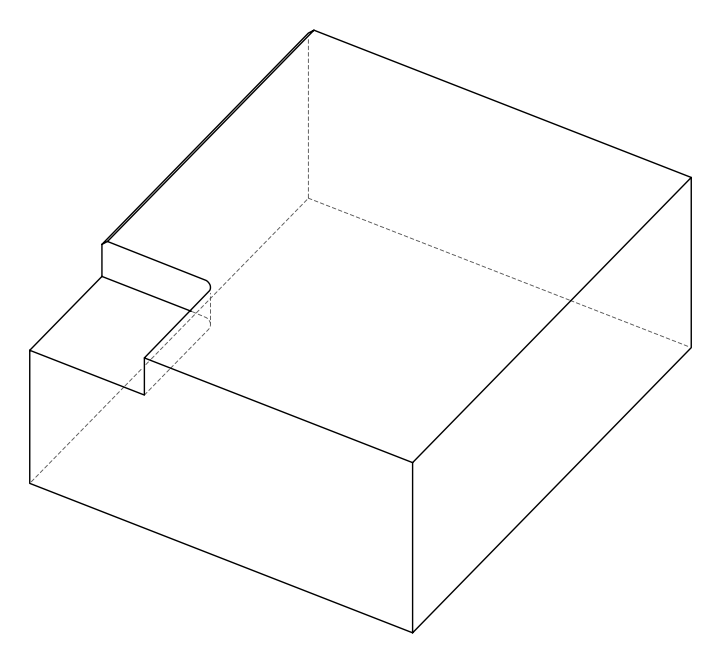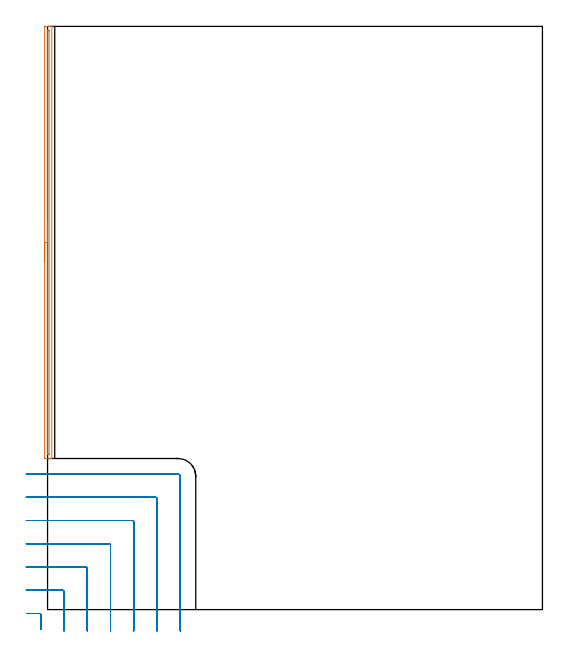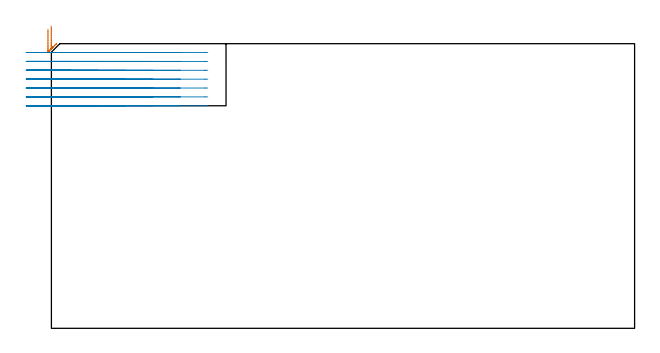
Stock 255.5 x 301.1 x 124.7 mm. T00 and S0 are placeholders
(PLAN: 2 operations, 1 tool changes, 13.5 min)
(1 AREA_MILL | FG_CHAMFER_SURFACE | UGT0205_001 | 3.72 min | 1545 mm3)
(2 MILL_CORNER_NOTCH_RECTANGULAR | CORNER_NOTCH_RECTANGULAR | UGT0201_008 | Follow Part, ap 4, ae 75% | 9.77 min | 161801 mm3)
(TOOL UGT0205_001 | Chamfer Mill 20 x 3 x 45 deg. | D20 FL50 Z2)
(TOOL UGT0201_008 | End Mill 16 mm | D16 FL32 Z4)
(OP 1 AREA_MILL)
G17 G21 G94 G90
T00 M6
G54
G17 G0 G90 X-1.5 Y179.55 S1061 M3
G43 Z134.7 H0
Z131.
G94 G1 Y179.588 Z130.128 F250.
Y179.702 Z129.264
Y179.891 Z128.412
Y180.153 Z127.58
Y180.487 Z126.774
Y180.89 Z126.
Y181.359 Z125.264
Y181.89 Z124.572
Y182.479 Z123.929
Y183.122 Z123.34
Y183.814 Z122.808
Y184.55 Z122.34
Y185.324 Z121.937
Y186.13 Z121.603
Y186.962 Z121.341
Y187.814 Z121.152
Y188.678 Z121.038
Y189.55 Z121.
Y300.511
X-1.499 Y300.696 Z121.001
X-1.491 Y301.098 Z121.005
X-1.264 Y301.1 Z121.233
X-0.98 Z121.517
X0.793 Z123.288
X1.362 Z123.861
X1.866 Z124.365
X2.176 Y301.093 Z124.668
X2.197 Y301.09 Z124.688
X2.2 Y300.957 Z124.7
Y78.143
X2.197 Y78.01 Z124.688
X2.176 Y78.007 Z124.668
X1.866 Y78. Z124.365
X1.362 Z123.861
X0.793 Z123.288
X-1.264 Z121.233
X-1.491 Y78.002 Z121.005
X-1.5 Y78.405 Z121.
Y189.55
X-0.086 Z122.414
Y298.948
X-0.084 Y299.057 Z122.416
X-0.082 Y299.083 Z122.418
X-0.08 Y299.089 Z122.42
X-0.071 Y299.093 Z122.429
X-0.019 Y299.097 Z122.481
X0.165 Y299.099 Z122.665
X0.424 Y299.1 Z122.924
X0.654 Y299.096 Z123.154
X0.738 Y299.093 Z123.238
X0.77 Y299.09 Z123.27
X0.779 Y299.055 Z123.279
X0.782 Y298.95 Z123.282
X0.786 Y298.736 Z123.286
Y80.371
X0.783 Y80.149 Z123.283
X0.781 Y80.04 Z123.281
X0.78 Y80.02 Z123.28
X0.727 Y80.01 Z123.227
X0.59 Y80.006 Z123.09
X0.275 Y80.001 Z122.775
X0.046 Y80.004 Z122.546
X-0.038 Y80.007 Z122.462
X-0.07 Y80.009 Z122.43
X-0.079 Y80.045 Z122.421
X-0.086 Y80.371 Z122.414
Y189.55
Y190.422 Z122.452
Y191.287 Z122.566
Y192.138 Z122.755
Y192.97 Z123.017
Y193.776 Z123.351
Y194.55 Z123.754
Y195.286 Z124.223
Y195.978 Z124.754
Y196.621 Z125.343
Y197.21 Z125.986
Y197.742 Z126.678
Y198.21 Z127.414
Y198.613 Z128.188
Y198.947 Z128.994
Y199.209 Z129.826
Y199.398 Z130.678
Y199.512 Z131.543
Y199.55 Z132.414
G0 Z134.7
M5
M2
(OP 2 MILL_CORNER_NOTCH_RECTANGULAR)
G17 G21 G94 G90
T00 M6
G54
G17 G0 G90 X-3.5 Y-10.194 S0 M3
G43 Z134.7 H0
Z120.814
G94 G1 Y-7.194 F250.
Y-2.795 F500.
G3 X-4.295 Y-2. R0.8
G1 X-7.746
X-10.746 F250.
G0 Z134.7
X8.5 Y-11.
Z120.814
G1 Y-8.
Y9.205 F500.
G3 X7.705 Y10. R0.8
G1 X-8.
X-11. F250.
G0 Z134.7
X20.5 Y-11.
Z120.814
G1 Y-8.
Y21.204 F500.
G3 X19.704 Y22. R0.8
G1 X-8.
X-11. F250.
G0 Z134.7
X32.5 Y-11.
Z120.814
G1 Y-8.
Y33.204 F500.
G3 X31.704 Y34. R0.8
G1 X-8.
X-11. F250.
G0 Z134.7
X44.5 Y-11.
Z120.814
G1 Y-8.
Y45.204 F500.
G3 X43.704 Y46. R0.8
G1 X-8.
X-11. F250.
G0 Z134.7
X56.5 Y-11.
Z120.814
G1 Y-8.
Y57.204 F500.
G3 X55.704 Y58. R0.8
G1 X-8.
X-11. F250.
G0 Z134.7
X68.5 Y-11.
Z120.814
G1 Y-8.
Y68.8 F500.
G3 X67.3 Y70. R1.2
G1 X-8.
X-11. F250.
G0 Z134.7
X-3.5 Y-10.194
Z116.929
G1 Y-7.194
Y-2.795 F500.
G3 X-4.295 Y-2. R0.8
G1 X-7.746
X-10.746 F250.
G0 Z134.7
X8.5 Y-11.
Z116.929
G1 Y-8.
Y9.205 F500.
G3 X7.705 Y10. R0.8
G1 X-8.
X-11. F250.
G0 Z134.7
X20.5 Y-11.
Z116.929
G1 Y-8.
Y21.205 F500.
G3 X19.705 Y22. R0.8
G1 X-8.
X-11. F250.
G0 Z134.7
X32.5 Y-11.
Z116.929
G1 Y-8.
Y33.204 F500.
G3 X31.704 Y34. R0.8
G1 X-8.
X-11. F250.
G0 Z134.7
X44.5 Y-11.
Z116.929
G1 Y-8.
Y45.204 F500.
G3 X43.704 Y46. R0.8
G1 X-8.
X-11. F250.
G0 Z134.7
X56.5 Y-11.
Z116.929
G1 Y-8.
Y57.204 F500.
G3 X55.704 Y58. R0.8
G1 X-8.
X-11. F250.
G0 Z134.7
X68.5 Y-11.
Z116.929
G1 Y-8.
Y68.8 F500.
G3 X67.3 Y70. R1.2
G1 X-8.
X-11. F250.
G0 Z134.7
X-3.5 Y-10.194
Z113.043
G1 Y-7.194
Y-2.795 F500.
G3 X-4.295 Y-2. R0.8
G1 X-7.746
X-10.746 F250.
G0 Z134.7
X8.5 Y-11.
Z113.043
G1 Y-8.
Y9.205 F500.
G3 X7.705 Y10. R0.8
G1 X-8.
X-11. F250.
G0 Z134.7
X20.5 Y-11.
Z113.043
G1 Y-8.
Y21.205 F500.
G3 X19.705 Y22. R0.8
G1 X-8.
X-11. F250.
G0 Z134.7
X32.5 Y-11.
Z113.043
G1 Y-8.
Y33.204 F500.
G3 X31.704 Y34. R0.8
G1 X-8.
X-11. F250.
G0 Z134.7
X44.5 Y-11.
Z113.043
G1 Y-8.
Y45.204 F500.
G3 X43.704 Y46. R0.8
G1 X-8.
X-11. F250.
G0 Z134.7
X56.5 Y-11.
Z113.043
G1 Y-8.
Y57.204 F500.
G3 X55.704 Y58. R0.8
G1 X-8.
X-11. F250.
G0 Z134.7
X68.5 Y-11.
Z113.043
G1 Y-8.
Y68.8 F500.
G3 X67.3 Y70. R1.2
G1 X-8.
X-11. F250.
G0 Z134.7
X-3.5 Y-10.194
Z109.157
G1 Y-7.194
Y-2.795 F500.
G3 X-4.295 Y-2. R0.8
G1 X-7.746
X-10.746 F250.
G0 Z134.7
X8.5 Y-11.
Z109.157
G1 Y-8.
Y9.205 F500.
G3 X7.705 Y10. R0.8
G1 X-8.
X-11. F250.
G0 Z134.7
X20.5 Y-11.
Z109.157
G1 Y-8.
Y21.205 F500.
G3 X19.705 Y22. R0.8
G1 X-8.
X-11. F250.
G0 Z134.7
X32.5 Y-11.
Z109.157
G1 Y-8.
Y33.204 F500.
G3 X31.704 Y34. R0.8
G1 X-8.
X-11. F250.
G0 Z134.7
X44.5 Y-11.
Z109.157
G1 Y-8.
Y45.204 F500.
G3 X43.704 Y46. R0.8
G1 X-8.
X-11. F250.
G0 Z134.7
X56.5 Y-11.
Z109.157
G1 Y-8.
Y57.204 F500.
G3 X55.704 Y58. R0.8
G1 X-8.
X-11. F250.
G0 Z134.7
X68.5 Y-11.
Z109.157
G1 Y-8.
Y68.8 F500.
G3 X67.3 Y70. R1.2
G1 X-8.
X-11. F250.
G0 Z134.7
X-3.5 Y-10.194
Z105.271
G1 Y-7.194
Y-2.795 F500.
G3 X-4.295 Y-2. R0.8
G1 X-7.746
X-10.746 F250.
G0 Z134.7
X8.5 Y-11.
Z105.271
G1 Y-8.
Y9.205 F500.
G3 X7.705 Y10. R0.8
G1 X-8.
X-11. F250.
G0 Z134.7
X20.5 Y-11.
Z105.271
G1 Y-8.
Y21.205 F500.
G3 X19.705 Y22. R0.8
G1 X-8.
X-11. F250.
G0 Z134.7
X32.5 Y-11.
Z105.271
G1 Y-8.
Y33.204 F500.
G3 X31.704 Y34. R0.8
G1 X-8.
X-11. F250.
G0 Z134.7
X44.5 Y-11.
Z105.271
G1 Y-8.
Y45.204 F500.
G3 X43.704 Y46. R0.8
G1 X-8.
X-11. F250.
G0 Z134.7
X56.5 Y-11.
Z105.271
G1 Y-8.
Y57.204 F500.
G3 X55.704 Y58. R0.8
G1 X-8.
X-11. F250.
G0 Z134.7
X68.5 Y-11.
Z105.271
G1 Y-8.
Y68.8 F500.
G3 X67.3 Y70. R1.2
G1 X-8.
X-11. F250.
G0 Z134.7
X-3.5 Y-10.194
Z101.386
G1 Y-7.194
Y-2.795 F500.
G3 X-4.295 Y-2. R0.8
G1 X-7.746
X-10.746 F250.
G0 Z134.7
X8.5 Y-11.
Z101.386
G1 Y-8.
Y9.205 F500.
G3 X7.705 Y10. R0.8
G1 X-8.
X-11. F250.
G0 Z134.7
X20.5 Y-11.
Z101.386
G1 Y-8.
Y21.205 F500.
G3 X19.705 Y22. R0.8
G1 X-8.
X-11. F250.
G0 Z134.7
X32.5 Y-11.
Z101.386
G1 Y-8.
Y33.204 F500.
G3 X31.704 Y34. R0.8
G1 X-8.
X-11. F250.
G0 Z134.7
X44.5 Y-11.
Z101.386
G1 Y-8.
Y45.204 F500.
G3 X43.704 Y46. R0.8
G1 X-8.
X-11. F250.
G0 Z134.7
X56.5 Y-11.
Z101.386
G1 Y-8.
Y57.204 F500.
G3 X55.704 Y58. R0.8
G1 X-8.
X-11. F250.
G0 Z134.7
X68.5 Y-11.
Z101.386
G1 Y-8.
Y68.8 F500.
G3 X67.3 Y70. R1.2
G1 X-8.
X-11. F250.
G0 Z134.7
X-3.5 Y-10.194
Z97.5
G1 Y-7.194
Y-2.795 F500.
G3 X-4.295 Y-2. R0.8
G1 X-7.746
X-10.746 F250.
G0 Z134.7
X8.5 Y-11.
Z97.5
G1 Y-8.
Y9.205 F500.
G3 X7.705 Y10. R0.8
G1 X-8.
X-11. F250.
G0 Z134.7
X20.5 Y-11.
Z97.5
G1 Y-8.
Y21.205 F500.
G3 X19.705 Y22. R0.8
G1 X-8.
X-11. F250.
G0 Z134.7
X32.5 Y-11.
Z97.5
G1 Y-8.
Y33.204 F500.
G3 X31.704 Y34. R0.8
G1 X-8.
X-11. F250.
G0 Z134.7
X44.5 Y-11.
Z97.5
G1 Y-8.
Y45.204 F500.
G3 X43.704 Y46. R0.8
G1 X-8.
X-11. F250.
G0 Z134.7
X56.5 Y-11.
Z97.5
G1 Y-8.
Y57.204 F500.
G3 X55.704 Y58. R0.8
G1 X-8.
X-11. F250.
G0 Z134.7
X68.5 Y-11.
Z97.5
G1 Y-8.
Y68.8 F500.
G3 X67.3 Y70. R1.2
G1 X-8.
X-11. F250.
G0 Z134.7
M5
M2
